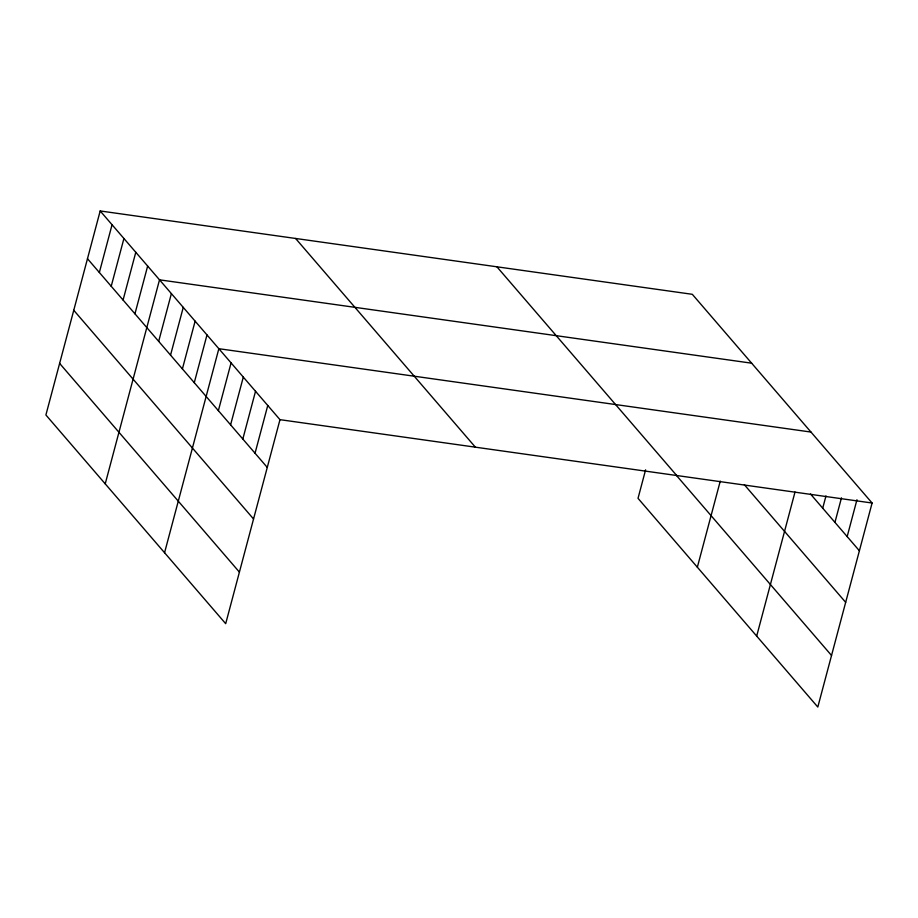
<?xml version="1.0" encoding="UTF-8"?>
<svg xmlns="http://www.w3.org/2000/svg" width="918" height="918" viewBox="0 0 918 918"><rect width="100%" height="100%" fill="white"/><g stroke="black" fill="none" stroke-linecap="round" stroke-linejoin="round"><path stroke-width="1.38" d="M100.188 210.956L45.9 414.982L225.69 623.689L279.979 419.664L100.188 210.956L692.31 294.311L872.1 503.018L817.812 707.044L638.021 498.336L645.606 469.832M99.351 272.497L112.053 224.738M111.216 286.267L123.919 238.508M123.081 300.037L135.784 252.289M134.946 313.818L147.649 266.059M105.226 483.855L159.514 279.829L751.635 363.184M158.676 341.37L171.379 293.611M170.541 355.14L183.256 307.381M182.407 368.91L195.121 321.162M194.272 382.691L206.986 334.932M164.563 552.728L218.851 348.702L810.973 432.057M218.369 410.656L231.072 362.897M230.59 424.85L243.304 377.091M242.822 439.045L255.525 391.286M255.043 453.228L267.758 405.481M697.347 567.209L720.263 481.101M756.684 636.082L795.011 492.025M822.712 508.193L825.982 495.915M834.944 522.388L841.473 497.831M847.165 536.582L856.964 499.736M279.979 419.664L872.1 503.018M810.491 493.999L859.397 550.777M744.383 484.761L845.673 602.346M496.913 266.805L676.704 475.513M676.382 475.375L831.536 655.475M295.585 238.462L475.375 447.169M87.485 258.715L267.276 467.423M73.761 310.284L253.552 518.991M59.624 363.413L239.414 572.121"/></g></svg>
